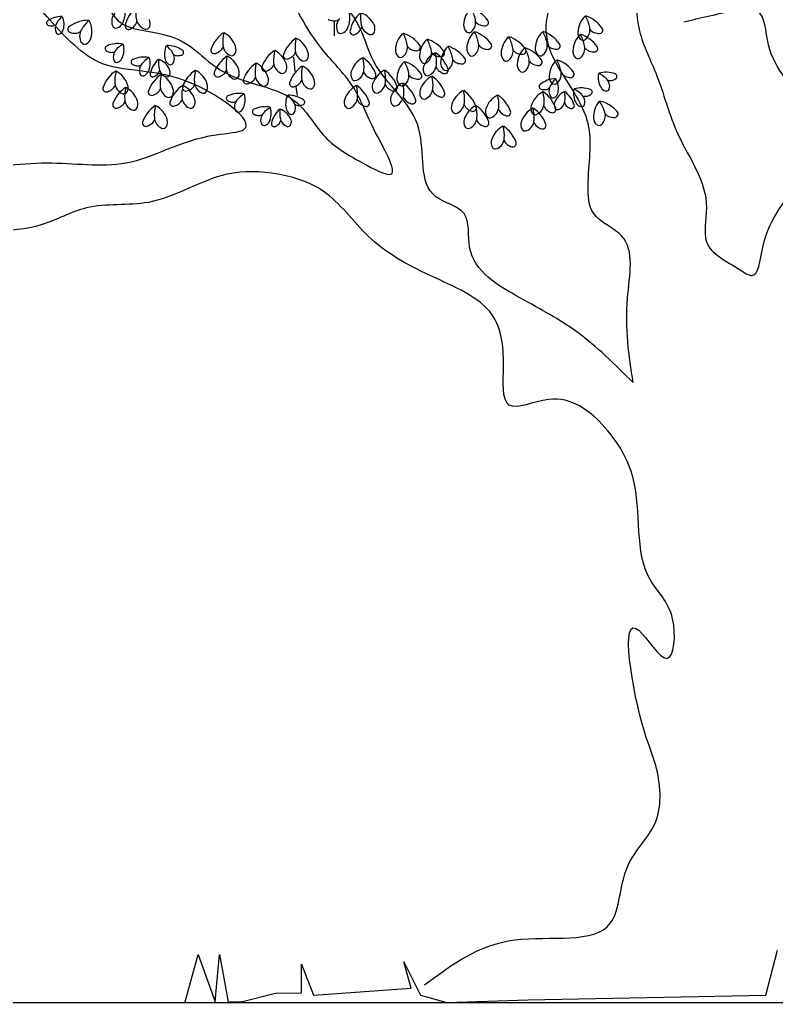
# Model space of a CAD drawing. Header units: millimetres. Extents: x 87938 to 265635, y 330093 to 434310.
# Drawn here: x 131094 to 133716, y 381523 to 384929 of the extents above; entities that cross this region are included whole.
import ezdxf

# ---------------------------------------------------------------- set-up
doc = ezdxf.new("R2010")
doc.units = ezdxf.units.MM
doc.layers.add('www.cad-blocks.net', color=7, linetype='Continuous')

# ---------------------------------------------------------------- blocks, each defined once
blk = doc.blocks.new('A$C375B4AEE')
for p, q in [((3714, 3349.7), (3714.3, 3397.9)), ((3572.6, 3275.7), (3576.7, 3226.1)), ((3580.7, 3173.9), (3584.7, 3142.4)), ((5208.3, 24.7), (5249.5, 181.2)), ((3196.4, 1.5), (3241.1, 165.5)), ((3241.1, 165.5), (3300.8, 1.5)), ((3300.8, 1.5), (3315.7, 165.5)), ((3315.7, 165.5), (3345.6, 1.5)), ((3979.5, 49.4), (3954.8, 140)), ((3954.8, 140), (4012.5, 24.7)), ((3600.2, 32.9), (3600.2, 131.8)), ((3600.2, 131.8), (3641.4, 24.7)), ((3641.4, 24.7), (3979.5, 49.4)), ((3345.6, 1.5), (3390.4, 1.5)), ((3390.4, 1.5), (3509.7, 31.4)), ((3509.7, 31.4), (3600.2, 32.9)), ((4012.5, 24.7), (4103.2, 0)), ((4103.2, 0), (4383.6, 8.2)), ((4383.6, 8.2), (5208.3, 24.7))]:
    blk.add_line(p, q)
for centre, radius, start, end in [((2905.1, 3430.4), 83.7, 333.251, 16.3988), ((3103.5, 3360.4), 117.2, 131.9815, 167.2572), ((3152, 3431.5), 126.8, 172.7689, 191.9017), ((4245.1, 3384.5), 83.7, 134.4245, 177.5723), ((4078.2, 3380.4), 126.8, 11.3604, 30.4932), ((4150.9, 3334.2), 117.2, 36.0049, 71.2807), ((2768.4, 3330.7), 85.5, 88.9788, 124.2545), ((2829.6, 3344.5), 92.5, 129.7662, 148.899), ((2716.1, 3388.5), 61, 342.6871, 25.8349), ((2985.4, 3399.7), 43.4, 139.4629, 199.8414), ((3718.7, 3459.7), 58.9, 243.313, 260.2002), ((3764.3, 3381.4), 43.4, 139.4629, 199.8414), ((3684, 3412.1), 83.7, 333.251, 16.3988), ((3882.4, 3342), 117.2, 131.9815, 167.2572), ((3930.9, 3413.1), 126.8, 172.7689, 191.9017), ((3776, 3351), 83.7, 25.6899, 68.8377), ((4641.1, 3357.9), 83.7, 134.4245, 177.5723), ((4474.2, 3353.8), 126.8, 11.3604, 30.4932), ((4546.9, 3307.6), 117.2, 36.0049, 71.2807), ((2725.1, 3394.2), 8.7, 124.2545, 253.184), ((2735.4, 3426.8), 42.9, 252.7491, 269.6363), ((2735.2, 3405.5), 21.6, 269.6364, 306.476), ((2777.5, 3376), 31.6, 148.8991, 209.2775), ((2802.1, 3372.4), 11.9, 125.1488, 254.0781), ((2862.8, 3286.3), 117.2, 89.8729, 125.1487), ((2946.4, 3306.5), 126.8, 130.6604, 149.7932), ((2789.9, 3364.3), 83.7, 343.5813, 26.7291), ((2957.1, 3389.5), 13.3, 199.8412, 287.8356), ((2951.5, 3407.1), 31.8, 287.8356, 333.2509), ((3000.8, 3383.6), 11.9, 167.2572, 296.1868), ((2980.5, 3425.9), 58.9, 295.7519, 312.6391), ((3000.3, 3404.3), 29.6, 312.6391, 349.4788), ((3070.3, 3414.3), 43.4, 191.9017, 252.2802), ((3061.2, 3385.7), 13.3, 252.2802, 340.2746), ((3043.8, 3391.9), 31.8, 340.2745, 25.6899), ((3713.8, 3430.8), 29.6, 260.2002, 297.0399), ((3730.4, 3388.7), 31.8, 287.8356, 333.2509), ((3779.2, 3386), 29.6, 312.6391, 349.4788), ((3849.2, 3395.9), 43.4, 191.9017, 252.2802), ((3822.7, 3373.5), 31.8, 340.2745, 25.6899), ((4193.2, 3386.7), 31.8, 177.5723, 222.9878), ((4160, 3396.8), 43.4, 310.982, 11.3604), ((4228.3, 3415.3), 29.6, 213.7834, 250.6231), ((4238, 3443), 58.9, 250.6231, 267.5103), ((4236, 3396), 11.9, 267.0753, 36.0051), ((4556, 3370.2), 43.4, 310.9819, 11.3604), ((4624.3, 3388.7), 29.6, 213.7834, 250.6231), ((4632, 3369.5), 11.9, 267.0755, 36.0051), ((2758.4, 3365.2), 9.72, 209.2774, 297.2718), ((2752.2, 3377.2), 23.2, 297.2717, 342.6872), ((2815.5, 3417.4), 58.9, 253.6434, 270.5305), ((2815.7, 3388.1), 29.6, 270.5305, 307.3702), ((2874.3, 3348.5), 43.4, 149.7932, 210.1716), ((2839.6, 3349.7), 31.8, 298.166, 343.5814), ((3396.2, 3263.5), 117.2, 124.4099, 159.6857), ((3453.6, 3327.6), 126.8, 165.1974, 184.3302), ((3291.9, 3286.4), 83.7, 18.1183, 61.2661), ((3646.9, 3244.4), 117.2, 124.4099, 159.6857), ((3704.4, 3308.6), 126.8, 165.1974, 184.3302), ((3542.6, 3267.4), 83.7, 18.1183, 61.2661), ((3736, 3371.2), 13.3, 199.8412, 287.8355), ((3779.7, 3365.2), 11.9, 167.2572, 296.1869), ((3759.4, 3407.6), 58.9, 295.7519, 312.6391), ((3840.1, 3367.3), 13.3, 252.2802, 340.2746), ((4008.8, 3298.4), 83.7, 134.4245, 177.5723), ((3842, 3294.2), 126.8, 11.3604, 30.4932), ((3914.6, 3248), 117.2, 36.0049, 71.2807), ((3925.4, 3273.5), 126.8, 11.3604, 30.4932), ((3998, 3227.3), 117.2, 36.0049, 71.2807), ((4179.7, 3374.1), 13.3, 222.9877, 310.9819), ((4256.1, 3303.2), 83.7, 134.4245, 177.5723), ((4089.2, 3299), 126.8, 11.3604, 30.4932), ((4161.9, 3252.8), 117.2, 36.0049, 71.2807), ((4375.1, 3285.8), 83.7, 134.4245, 177.5723), ((4208.3, 3281.7), 126.8, 11.3604, 30.4932), ((4280.9, 3235.5), 117.2, 36.0049, 71.2807), ((4493.3, 3303.7), 83.7, 134.4245, 177.5723), ((4326.4, 3299.5), 126.8, 11.3604, 30.4932), ((4399.1, 3253.3), 117.2, 36.0049, 71.2807), ((4623.6, 3294.1), 83.7, 134.4245, 177.5723), ((4589.2, 3360.1), 31.8, 177.5723, 222.9878), ((4456.7, 3289.9), 126.8, 11.3604, 30.4932), ((4575.7, 3347.5), 13.3, 222.9877, 310.982), ((4529.4, 3243.7), 117.2, 36.0049, 71.2807), ((4634, 3416.4), 58.9, 250.6231, 267.5103), ((2848.3, 3333.4), 13.3, 210.1717, 298.1659), ((2928.8, 3305.5), 9.54, 114.8181, 243.7479), ((2964.1, 3229), 93.8, 79.5426, 114.8184), ((3032.9, 3233), 101.5, 120.3301, 139.4629), ((2917.9, 3300.9), 66.9, 333.251, 16.3988), ((3191.7, 3286), 66.9, 154.4732, 197.621), ((3067.4, 3237.1), 101.5, 31.4092, 50.542), ((3134.7, 3222.3), 93.8, 56.0537, 91.3294), ((3297.5, 3300), 11.9, 159.6858, 288.6153), ((3299.7, 3320.7), 29.6, 305.0675, 341.9072), ((3370.4, 3321.3), 43.4, 184.3302, 244.7086), ((3341.2, 3302.6), 31.8, 332.7029, 18.1183), ((3923.8, 3310.7), 43.4, 310.9819, 11.3604), ((3992, 3329.2), 29.6, 213.7834, 250.6231), ((3999.8, 3309.9), 11.9, 267.0754, 36.005), ((4092.3, 3277.6), 83.7, 134.4245, 177.5723), ((4165.6, 3252.6), 83.7, 134.4245, 177.5723), ((3998.7, 3248.5), 126.8, 11.3604, 30.4932), ((4071.4, 3202.3), 117.2, 36.0049, 71.2807), ((4204.3, 3305.4), 31.8, 177.5723, 222.9878), ((4171.1, 3315.5), 43.4, 310.982, 11.3604), ((4239.3, 3334), 29.6, 213.7834, 250.6231), ((4249, 3361.6), 58.9, 250.6231, 267.5103), ((4247.1, 3314.7), 11.9, 267.0753, 36.0051), ((4290.1, 3298.1), 43.4, 310.982, 11.3604), ((4431, 3247.4), 83.7, 134.4245, 177.5723), ((4366.1, 3297.4), 11.9, 267.0755, 36.0051), ((4264.1, 3243.2), 126.8, 11.3604, 30.4932), ((4336.8, 3197), 117.2, 36.0049, 71.2807), ((4441.4, 3305.8), 31.8, 177.5723, 222.9878), ((4408.2, 3316), 43.4, 310.9819, 11.3604), ((4476.5, 3334.5), 29.6, 213.7834, 250.6231), ((4486.2, 3362.1), 58.9, 250.6231, 267.5103), ((4484.2, 3315.2), 11.9, 267.0755, 36.0051), ((4538.5, 3306.4), 43.4, 310.9819, 11.3604), ((4606.8, 3324.9), 29.6, 213.7834, 250.6231), ((4614.5, 3305.6), 11.9, 267.0755, 36.0051), ((2945.7, 3339), 47.1, 243.313, 260.2002), ((2941.7, 3315.9), 23.7, 260.2003, 297.0399), ((2982.1, 3276.3), 34.7, 139.4629, 199.8413), ((2955, 3282.2), 25.4, 287.8356, 333.2509), ((3054.4, 3182.4), 93.8, 79.5427, 114.8184), ((3123.2, 3186.3), 101.5, 120.3301, 139.4629), ((3008.2, 3254.3), 66.9, 333.251, 16.3988), ((3124.4, 3271.9), 34.7, 331.0307, 31.4091), ((3170.6, 3304.5), 23.7, 233.8321, 270.6718), ((3170.3, 3328), 47.1, 270.6718, 287.559), ((3181.7, 3292.2), 9.54, 287.1242, 56.0536), ((3407.6, 3182.2), 117.2, 124.4099, 159.6857), ((3282.9, 3344.6), 58.9, 288.1803, 305.0675), ((3465, 3246.3), 126.8, 165.1974, 184.3302), ((3303.3, 3205.2), 83.7, 18.1183, 61.2661), ((3357.6, 3294.1), 13.3, 244.7086, 332.7027), ((3572.2, 3201.9), 117.2, 124.4099, 159.6857), ((3629.7, 3266), 126.8, 165.1974, 184.3302), ((3467.9, 3224.9), 83.7, 18.1183, 61.2661), ((3548.2, 3281), 11.9, 159.6858, 288.6153), ((3533.6, 3325.6), 58.9, 288.1803, 305.0675), ((3550.5, 3301.6), 29.6, 305.0675, 341.9072), ((3621.1, 3302.3), 43.4, 184.3302, 244.7086), ((3591.9, 3283.5), 31.8, 332.7029, 18.1183), ((3851.3, 3199.4), 83.7, 118.3446, 161.4923), ((3689.8, 3241.6), 126.8, 355.2805, 14.4133), ((3746.8, 3177.1), 117.2, 19.925, 55.2007), ((3957, 3300.6), 31.8, 177.5723, 222.9877), ((3943.5, 3288), 13.3, 222.9876, 310.9819), ((4001.7, 3356.8), 58.9, 250.6231, 267.5103), ((4040.4, 3279.8), 31.8, 177.5723, 222.9877), ((4102.1, 3216.7), 83.7, 118.3446, 161.4923), ((4007.2, 3289.9), 43.4, 310.9819, 11.3604), ((4075.4, 3308.5), 29.6, 213.7834, 250.6231), ((3940.7, 3259), 126.8, 355.2805, 14.4133), ((3997.7, 3194.5), 117.2, 19.925, 55.2007), ((4085.2, 3336.1), 58.9, 250.6231, 267.5103), ((4083.2, 3289.2), 11.9, 267.0753, 36.0051), ((4080.6, 3264.9), 43.4, 310.982, 11.3604), ((4156.6, 3264.2), 11.9, 267.0753, 36.0051), ((4190.8, 3292.8), 13.3, 222.9877, 310.9819), ((4323.3, 3288), 31.8, 177.5723, 222.9878), ((4358.3, 3316.6), 29.6, 213.7834, 250.6231), ((4368.1, 3344.3), 58.9, 250.6231, 267.5103), ((4427.9, 3293.3), 13.3, 222.9877, 310.982), ((4571.7, 3296.3), 31.8, 177.5723, 222.9878), ((4558.3, 3283.7), 13.3, 222.9877, 310.982), ((4616.5, 3352.5), 58.9, 250.6231, 267.5103), ((2959.5, 3268.2), 10.7, 199.8412, 287.8355), ((3019.1, 3258.8), 9.54, 114.8183, 243.7479), ((3036, 3292.4), 47.1, 243.313, 260.2002), ((3032, 3269.3), 23.7, 260.2002, 297.0399), ((3072.4, 3229.7), 34.7, 139.4629, 199.8413), ((3166.9, 3198.2), 93.8, 131.9815, 167.2573), ((3205.7, 3255.1), 101.5, 172.769, 191.9017), ((3081.8, 3205.5), 66.9, 25.6899, 68.8377), ((3152.1, 3273.4), 25.4, 197.6211, 243.0365), ((3145.4, 3260.3), 10.7, 243.0365, 331.0307), ((3381.8, 3240), 43.4, 184.3302, 244.7086), ((3508.4, 3158), 117.2, 124.4099, 159.6857), ((3565.8, 3222.1), 126.8, 165.1974, 184.3302), ((3404.1, 3181), 83.7, 18.1183, 61.2661), ((3473.5, 3238.5), 11.9, 159.6858, 288.6153), ((3475.7, 3259.1), 29.6, 305.0675, 341.9072), ((3546.4, 3259.7), 43.4, 184.3302, 244.7086), ((3517.2, 3241), 31.8, 332.7029, 18.1183), ((3668.7, 3148), 117.2, 124.4099, 159.6857), ((3726.1, 3212.2), 126.8, 165.1974, 184.3302), ((3608.3, 3275.1), 13.3, 244.7087, 332.7027), ((3564.4, 3171), 83.7, 18.1183, 61.2661), ((4013.9, 3199.7), 83.7, 134.4245, 177.5723), ((3847.1, 3195.5), 126.8, 11.3604, 30.4932), ((3919.7, 3149.3), 117.2, 36.0049, 71.2807), ((4026.9, 3267.3), 13.3, 222.9876, 310.9819), ((4052.9, 3233.2), 31.8, 161.4923, 206.9078), ((4023.8, 3252.1), 43.4, 294.902, 355.2805), ((4094.5, 3251), 29.6, 197.7034, 234.5432), ((4113.8, 3254.8), 31.8, 177.5723, 222.9878), ((4148.8, 3283.4), 29.6, 213.7834, 250.6231), ((4158.5, 3311.1), 58.9, 250.6231, 267.5103), ((4309.8, 3275.4), 13.3, 222.9877, 310.9819), ((4379.1, 3249.6), 31.8, 177.5723, 222.9878), ((4345.9, 3259.7), 43.4, 310.9819, 11.3604), ((4414.2, 3278.2), 29.6, 213.7834, 250.6231), ((4423.9, 3305.8), 58.9, 250.6231, 267.5103), ((4421.9, 3258.9), 11.9, 267.0755, 36.0051), ((4541.7, 3205.7), 83.7, 134.4245, 177.5723), ((4374.9, 3201.5), 126.8, 11.3604, 30.4932), ((4447.5, 3155.3), 117.2, 36.0049, 71.2807), ((3022.1, 3130.8), 117.2, 124.4099, 159.6857), ((3079.6, 3194.9), 126.8, 165.1974, 184.3302), ((2917.8, 3153.8), 83.7, 18.1183, 61.2661), ((3049.8, 3221.6), 10.7, 199.8412, 287.8355), ((3045.3, 3235.6), 25.4, 287.8356, 333.251), ((3179.1, 3118.5), 117.2, 124.4099, 159.6857), ((3084.8, 3216.8), 9.54, 167.2572, 296.1869), ((3068.5, 3250.7), 47.1, 295.7519, 312.6391), ((3084.4, 3233.4), 23.7, 312.6391, 349.4787), ((3140.4, 3241.4), 34.7, 191.9017, 252.2802), ((3236.6, 3182.6), 126.8, 165.1974, 184.3302), ((3074.8, 3141.5), 83.7, 18.1183, 61.2661), ((3133.1, 3218.5), 10.7, 252.2803, 340.2745), ((3119.2, 3223.5), 25.4, 340.2744, 25.69), ((3297.7, 3133.3), 117.2, 124.4099, 159.6857), ((3355.1, 3197.4), 126.8, 165.1974, 184.3302), ((3193.3, 3156.3), 83.7, 18.1183, 61.2661), ((3308.8, 3218.7), 11.9, 159.6858, 288.6153), ((3294.3, 3263.4), 58.9, 288.1803, 305.0675), ((3311.1, 3239.4), 29.6, 305.0675, 341.9072), ((3369, 3212.8), 13.3, 244.7086, 332.7027), ((3352.6, 3221.3), 31.8, 332.7029, 18.1183), ((3411.9, 3215.2), 29.6, 305.0675, 341.9072), ((3482.6, 3215.8), 43.4, 184.3302, 244.7086), ((3458.9, 3283.1), 58.9, 288.1803, 305.0675), ((3453.4, 3197.1), 31.8, 332.7029, 18.1183), ((3533.6, 3232.6), 13.3, 244.7086, 332.7027), ((3642.9, 3205.9), 43.4, 184.3302, 244.7086), ((3802.1, 3215.9), 31.8, 161.4923, 206.9078), ((3785.6, 3207.5), 13.3, 206.9077, 294.9021), ((3773, 3234.8), 43.4, 294.902, 355.2805), ((3843.7, 3233.7), 29.6, 197.7034, 234.5432), ((3860.7, 3257.5), 58.9, 234.5431, 251.4303), ((3845.8, 3213), 11.9, 250.9953, 19.9249), ((3925.7, 3156.4), 83.7, 118.3446, 161.4923), ((3764.2, 3198.6), 126.8, 355.2805, 14.4133), ((3821.2, 3134.1), 117.2, 19.925, 55.2007), ((3962.1, 3201.9), 31.8, 177.5723, 222.9877), ((3928.9, 3212), 43.4, 310.9819, 11.3604), ((3997.1, 3230.5), 29.6, 213.7834, 250.6231), ((4006.8, 3258.1), 58.9, 250.6231, 267.5103), ((4004.9, 3211.2), 11.9, 267.0754, 36.005), ((4090.2, 3135.5), 83.7, 118.3446, 161.4923), ((4036.5, 3224.8), 13.3, 206.9077, 294.902), ((3928.7, 3177.8), 126.8, 355.2805, 14.4133), ((3985.7, 3113.3), 117.2, 19.925, 55.2007), ((4111.5, 3274.9), 58.9, 234.5431, 251.4304), ((4100.3, 3242.2), 13.3, 222.9877, 310.9819), ((4096.7, 3230.3), 11.9, 250.9954, 19.9249), ((4365.6, 3237), 13.3, 222.9877, 310.982), ((4485.7, 3108.1), 93.8, 93.6396, 128.9154), ((4489.9, 3207.9), 31.8, 177.5723, 222.9878), ((4456.7, 3218), 43.4, 310.9819, 11.3604), ((4524.9, 3236.5), 29.6, 213.7834, 250.6231), ((4534.6, 3264.1), 58.9, 250.6231, 267.5103), ((4532.7, 3217.2), 11.9, 267.0755, 36.0051), ((4694.8, 3205.2), 66.9, 168.5702, 211.718), ((4586.2, 3127.6), 101.5, 45.5062, 64.6389), ((4655, 3129.6), 93.8, 70.1507, 105.4264), ((4683.6, 3208.8), 9.54, 301.2212, 70.1508), ((2923.4, 3167.3), 11.9, 159.6858, 288.6152), ((2925.7, 3188), 29.6, 305.0676, 341.9072), ((3056.2, 3074.1), 117.2, 124.4099, 159.6857), ((2996.4, 3188.6), 43.4, 184.3302, 244.7086), ((3113.7, 3138.2), 126.8, 165.1974, 184.3302), ((2951.9, 3097), 83.7, 18.1183, 61.2661), ((2967.1, 3169.9), 31.8, 332.7029, 18.1183), ((3153.3, 3176.3), 43.4, 184.3302, 244.7086), ((3254.3, 3081.2), 117.2, 124.4099, 159.6857), ((3124.1, 3157.6), 31.8, 332.7029, 18.1183), ((3311.8, 3145.3), 126.8, 165.1974, 184.3302), ((3198.9, 3169.8), 11.9, 159.6858, 288.6153), ((3150, 3104.1), 83.7, 18.1183, 61.2661), ((3201.2, 3190.5), 29.6, 305.0675, 341.9072), ((3271.9, 3191.1), 43.4, 184.3302, 244.7086), ((3242.7, 3172.4), 31.8, 332.7029, 18.1183), ((3409.6, 3194.6), 11.9, 159.6858, 288.6153), ((3395.1, 3239.2), 58.9, 288.1803, 305.0675), ((3469.8, 3188.7), 13.3, 244.7086, 332.7027), ((3570, 3184.6), 11.9, 159.6858, 288.6153), ((3555.4, 3229.2), 58.9, 288.1803, 305.0675), ((3572.2, 3205.2), 29.6, 305.0675, 341.9072), ((3630.1, 3178.7), 13.3, 244.7087, 332.7027), ((3613.7, 3187.2), 31.8, 332.7029, 18.1183), ((3828.9, 3103.2), 83.7, 118.3446, 161.4923), ((3667.4, 3145.4), 126.8, 355.2805, 14.4133), ((3724.4, 3080.9), 117.2, 19.925, 55.2007), ((3876.5, 3172.9), 31.8, 161.4923, 206.9078), ((3847.4, 3191.8), 43.4, 294.902, 355.2805), ((3918.1, 3190.7), 29.6, 197.7034, 234.5432), ((3989.2, 3112), 83.7, 118.3446, 161.4923), ((3920.2, 3170), 11.9, 250.9953, 19.9249), ((3948.6, 3189.3), 13.3, 222.9876, 310.9819), ((3827.8, 3154.3), 126.8, 355.2805, 14.4133), ((3884.8, 3089.8), 117.2, 19.925, 55.2007), ((4011.9, 3170.9), 43.4, 294.902, 355.2805), ((4432.8, 3173.7), 9.54, 128.9153, 257.8448), ((4442.8, 3186.9), 23.7, 274.2972, 311.1369), ((4491.6, 3158.4), 34.7, 153.5598, 213.9383), ((4551.4, 3128.7), 101.5, 134.427, 153.5598), ((4476.4, 3195.3), 13.3, 222.9877, 310.982), ((4423.4, 3166.6), 66.9, 347.348, 30.4958), ((4569.1, 3075.3), 93.8, 70.1507, 105.4264), ((4659.5, 3183.4), 25.4, 211.718, 257.1334), ((4633, 3175.2), 34.7, 345.1277, 45.5062), ((4669.8, 3218.1), 23.7, 247.9292, 284.7688), ((4663.9, 3240.7), 47.1, 284.7688, 301.656), ((2908.8, 3212), 58.9, 288.1803, 305.0675), ((2983.5, 3161.4), 13.3, 244.7087, 332.7027), ((3080.4, 3155.1), 11.9, 159.6858, 288.6153), ((3065.8, 3199.7), 58.9, 288.1803, 305.0675), ((3082.6, 3175.7), 29.6, 305.0675, 341.9072), ((3140.5, 3149.2), 13.3, 244.7087, 332.7027), ((3228.5, 3139), 43.4, 184.3302, 244.7086), ((3184.4, 3214.5), 58.9, 288.1803, 305.0675), ((3259.1, 3163.9), 13.3, 244.7087, 332.7027), ((3348.8, 3133), 9.54, 114.8182, 243.748), ((3384.2, 3056.5), 93.8, 79.5426, 114.8184), ((3452.9, 3060.4), 101.5, 120.3301, 139.4629), ((3338, 3128.4), 66.9, 333.251, 16.3988), ((3611.7, 3113.5), 66.9, 154.4732, 197.621), ((3487.5, 3064.6), 101.5, 31.4092, 50.542), ((3554.7, 3049.8), 93.8, 56.0537, 91.3294), ((3750.5, 3138.5), 43.4, 294.902, 355.2805), ((3860.1, 3164.5), 13.3, 206.9077, 294.9021), ((3935.1, 3214.5), 58.9, 234.5431, 251.4304), ((3940, 3128.5), 31.8, 161.4923, 206.9078), ((3910.9, 3147.4), 43.4, 294.902, 355.2805), ((3981.6, 3146.3), 29.6, 197.7034, 234.5432), ((4041, 3152), 31.8, 161.4923, 206.9078), ((4024.6, 3143.7), 13.3, 206.9077, 294.902), ((4082.6, 3169.8), 29.6, 197.7034, 234.5432), ((4099.6, 3193.7), 58.9, 234.5431, 251.4304), ((4084.7, 3149.1), 11.9, 250.9954, 19.9249), ((4199.8, 3085.9), 83.7, 118.3446, 161.4923), ((4038.3, 3128.1), 126.8, 355.2805, 14.4133), ((4095.3, 3063.6), 117.2, 19.925, 55.2007), ((4318.2, 3070.3), 83.7, 118.3446, 161.4923), ((4156.8, 3112.5), 126.8, 355.2805, 14.4133), ((4213.8, 3048), 117.2, 19.925, 55.2007), ((4475.3, 3081.5), 83.7, 118.3446, 161.4923), ((4441, 3210.3), 47.1, 257.41, 274.2972), ((4313.8, 3123.8), 126.8, 355.2805, 14.4133), ((4370.8, 3059.2), 117.2, 19.925, 55.2007), ((4471.7, 3145), 10.7, 213.9381, 301.9324), ((4539.9, 3095.9), 66.9, 116.1314, 159.2792), ((4463.9, 3157.5), 25.4, 301.9326, 347.3479), ((4412.1, 3134.7), 101.5, 353.0673, 12.2001), ((4455.6, 3081.4), 93.8, 17.7117, 52.9875), ((4608.9, 3150.9), 66.9, 168.5702, 211.718), ((4500.3, 3073.3), 101.5, 45.5062, 64.6389), ((4547.1, 3120.9), 34.7, 345.1277, 45.5062), ((4583.9, 3163.8), 23.7, 247.9292, 284.7688), ((4577.9, 3186.5), 47.1, 284.7688, 301.656), ((4597.7, 3154.5), 9.54, 301.2212, 70.1508), ((4656.2, 3169), 10.7, 257.1336, 345.1276), ((2957.5, 3110.6), 11.9, 159.6858, 288.6152), ((2942.9, 3155.2), 58.9, 288.1803, 305.0675), ((2959.8, 3131.3), 29.6, 305.0676, 341.9072), ((3030.5, 3131.9), 43.4, 184.3302, 244.7086), ((3001.2, 3113.2), 31.8, 332.7029, 18.1183), ((3159, 3011.1), 117.2, 124.4099, 159.6857), ((3216.4, 3075.2), 126.8, 165.1974, 184.3302), ((3054.7, 3034.1), 83.7, 18.1183, 61.2661), ((3155.6, 3117.7), 11.9, 159.6858, 288.6153), ((3141, 3162.4), 58.9, 288.1803, 305.0675), ((3157.9, 3138.4), 29.6, 305.0675, 341.9072), ((3215.7, 3111.8), 13.3, 244.7087, 332.7027), ((3199.3, 3120.3), 31.8, 332.7029, 18.1183), ((3365.7, 3166.5), 47.1, 243.313, 260.2002), ((3361.7, 3143.4), 23.7, 260.2002, 297.0399), ((3402.2, 3103.8), 34.7, 139.4629, 199.8413), ((3474.5, 3009.9), 93.8, 79.5426, 114.8184), ((3543.2, 3013.8), 101.5, 120.3301, 139.4629), ((3428.3, 3081.8), 66.9, 333.251, 16.3988), ((3544.5, 3099.4), 34.7, 331.0307, 31.4091), ((3590.7, 3132), 23.7, 233.8322, 270.6718), ((3590.4, 3155.5), 47.1, 270.6718, 287.559), ((3601.8, 3119.7), 9.54, 287.1241, 56.0536), ((3779.7, 3119.6), 31.8, 161.4923, 206.9078), ((3763.2, 3111.3), 13.3, 206.9077, 294.9021), ((3821.2, 3137.4), 29.6, 197.7034, 234.5432), ((3838.2, 3161.3), 58.9, 234.5431, 251.4303), ((3823.4, 3116.8), 11.9, 250.9953, 19.9249), ((3923.6, 3120.1), 13.3, 206.9077, 294.9021), ((3998.6, 3170.2), 58.9, 234.5431, 251.4304), ((3983.8, 3125.6), 11.9, 250.9953, 19.9249), ((4150.6, 3102.3), 31.8, 161.4923, 206.9078), ((4121.5, 3121.2), 43.4, 294.902, 355.2805), ((4242.8, 3033.5), 83.7, 118.3446, 161.4923), ((4192.2, 3120.1), 29.6, 197.7034, 234.5432), ((4194.3, 3099.5), 11.9, 250.9954, 19.9249), ((4081.3, 3075.7), 126.8, 355.2805, 14.4133), ((4138.3, 3011.2), 117.2, 19.925, 55.2007), ((4239.9, 3105.7), 43.4, 294.902, 355.2805), ((4426.1, 3098), 31.8, 161.4923, 206.9078), ((4397, 3116.9), 43.4, 294.902, 355.2805), ((4467.7, 3115.8), 29.6, 197.7034, 234.5431), ((4469.8, 3095.1), 11.9, 250.9954, 19.925), ((4501, 3110.6), 25.4, 159.2791, 204.6945), ((4487.6, 3104.5), 10.7, 204.6944, 292.6889), ((4478.3, 3126.6), 34.7, 292.6888, 353.0673), ((4534.8, 3123.6), 23.7, 195.4903, 232.3299), ((4549.1, 3142.1), 47.1, 232.33, 249.2172), ((4535.9, 3107), 9.54, 248.7821, 17.7116), ((4573.6, 3129.1), 25.4, 211.718, 257.1334), ((4570.3, 3114.7), 10.7, 257.1336, 345.1276), ((4695.1, 3068.3), 83.7, 139.5158, 182.6636), ((4529.2, 3049.4), 126.8, 16.4517, 35.5845), ((4605.7, 3009.8), 117.2, 41.0962, 76.3719), ((3017.6, 3104.7), 13.3, 244.7087, 332.7027), ((3133.2, 3068.9), 43.4, 184.3302, 244.7086), ((3379.6, 3095.7), 10.7, 199.8413, 287.8356), ((3375.1, 3109.7), 25.4, 287.8355, 333.251), ((3439.1, 3086.3), 9.54, 114.8183, 243.7479), ((3456.1, 3119.9), 47.1, 243.313, 260.2002), ((3452.1, 3096.8), 23.7, 260.2002, 297.0399), ((3492.5, 3057.2), 34.7, 139.4629, 199.8413), ((3587, 3025.7), 93.8, 131.9815, 167.2573), ((3625.8, 3082.6), 101.5, 172.769, 191.9017), ((3501.8, 3033), 66.9, 25.6899, 68.8377), ((3572.2, 3100.9), 25.4, 197.6211, 243.0365), ((3565.5, 3087.8), 10.7, 243.0364, 331.0307), ((4134.1, 3094), 13.3, 206.9077, 294.902), ((4209.2, 3144), 58.9, 234.5431, 251.4304), ((4164.5, 3068.8), 43.4, 294.902, 355.2805), ((4269, 3086.8), 31.8, 161.4923, 206.9078), ((4252.6, 3078.4), 13.3, 206.9077, 294.902), ((4310.6, 3104.6), 29.6, 197.7034, 234.5432), ((4327.6, 3128.4), 58.9, 234.5431, 251.4304), ((4312.8, 3083.9), 11.9, 250.9954, 19.9249), ((4440.8, 3025), 83.7, 118.3446, 161.4923), ((4409.6, 3089.6), 13.3, 206.9076, 294.9022), ((4279.3, 3067.3), 126.8, 355.2805, 14.4133), ((4336.3, 3002.7), 117.2, 19.925, 55.2007), ((4484.7, 3139.7), 58.9, 234.5431, 251.4304), ((4609.3, 3073), 43.4, 316.0732, 16.4517), ((4675.6, 3097.5), 29.6, 218.8746, 255.7143), ((4682.8, 3125.9), 58.9, 255.7144, 272.6015), ((4685, 3079), 11.9, 272.1665, 41.0962), ((3060.2, 3047.6), 11.9, 159.6858, 288.6153), ((3045.7, 3092.3), 58.9, 288.1803, 305.0675), ((3062.5, 3068.3), 29.6, 305.0675, 341.9072), ((3120.4, 3041.7), 13.3, 244.7087, 332.7027), ((3104, 3050.2), 31.8, 332.7029, 18.1183), ((3469.9, 3049.1), 10.7, 199.8413, 287.8356), ((3465.4, 3063.1), 25.4, 287.8355, 333.251), ((3504.8, 3044.3), 9.54, 167.2572, 296.1868), ((3488.6, 3078.2), 47.1, 295.7519, 312.6391), ((3504.5, 3060.9), 23.7, 312.6392, 349.4787), ((3560.4, 3068.9), 34.7, 191.9017, 252.2802), ((3553.1, 3046), 10.7, 252.2803, 340.2745), ((3539.2, 3051), 25.4, 340.2744, 25.69), ((4193.6, 3049.9), 31.8, 161.4923, 206.9078), ((4177.1, 3041.6), 13.3, 206.9077, 294.902), ((4235.2, 3067.7), 29.6, 197.7034, 234.5432), ((4252.2, 3091.6), 58.9, 234.5431, 251.4304), ((4237.3, 3047.1), 11.9, 250.9954, 19.9249), ((4337.6, 2962.8), 83.7, 118.3446, 161.4924), ((4176.2, 3005), 126.8, 355.2805, 14.4133), ((4233.2, 2940.5), 117.2, 19.925, 55.2007), ((4391.6, 3041.5), 31.8, 161.4923, 206.9078), ((4362.5, 3060.4), 43.4, 294.902, 355.2805), ((4433.2, 3059.3), 29.6, 197.7034, 234.5431), ((4450.2, 3083.2), 58.9, 234.5431, 251.4304), ((4435.3, 3038.6), 11.9, 250.9954, 19.925), ((4643.2, 3065.9), 31.8, 182.6635, 228.079), ((4630.9, 3052.2), 13.3, 228.0789, 316.0734), ((4375.1, 3033.1), 13.3, 206.9076, 294.9022), ((4288.4, 2979.2), 31.8, 161.4924, 206.9078), ((4272, 2970.9), 13.3, 206.9079, 294.9019), ((4259.3, 2998.1), 43.4, 294.902, 355.2805), ((4330, 2997), 29.6, 197.7034, 234.5431), ((4347, 3020.9), 58.9, 234.5431, 251.4303), ((4332.2, 2976.4), 11.9, 250.9954, 19.9249)]:
    blk.add_arc(centre, radius, start, end)
for points in [[(5256.5, 3920), (5213.9, 3707.6), (5277.7, 3558.9), (5362.8, 3389), (5447.9, 3282.8), (5490.4, 3112.8), (5554.2, 3261.5), (5618, 3367.7), (5554.2, 3580.2), (5532.9, 3856.3), (5469.1, 3962.5), (5469.1, 4175), (5405.3, 4578.6), (5235.2, 4833.5), (5107.6, 5003.4), (5001.3, 5109.6), (5001.3, 5130.9)], [(4729.5, 4704.2), (4690.4, 4274.9), (4670.9, 3962.7), (4690.4, 3728.6), (4749, 3572.5), (4768.6, 3377.4), (4827.2, 3221.3), (4905.3, 3006.6), (5003, 2753), (5003, 2635.9), (5120.2, 2538.3), (5159.3, 2518.8), (5198.3, 2616.4), (5322.3, 2858.8), (5335.1, 3104.2), (5217.9, 3318.8), (5178.8, 3435.9), (5100.7, 3435.9), (4924.8, 3396.9)], [(2834.7, 3592), (2912.8, 3474.9), (2971.4, 3396.9), (3108.2, 3357.8), (3205.8, 3318.8), (3303.5, 3240.8), (3440.2, 3182.2), (3577, 3123.7), (3674.6, 3006.6), (3811.4, 2909.1), (3909.1, 2870), (3850.5, 3026.1), (3772.3, 3182.2), (3674.6, 3299.3), (3596.5, 3416.4), (3518.4, 3592), (3498.8, 3787.1), (3537.9, 3865.2), (3479.3, 4001.7), (3284, 4157.8), (3186.3, 4177.3)], [(4749, 2148.1), (4553.7, 2323.7), (4358.4, 2440.8), (4182.5, 2616.4), (4163, 2733.5), (4065.3, 2792), (4006.7, 3026.1), (3850.5, 3260.3), (3791.9, 3396.9), (3655.1, 3611.5), (3948.1, 3904.2), (3772.3, 4138.3)], [(4749, 2148.1), (4729.5, 2440.8), (4710, 2655.4), (4612.3, 2733.5), (4592.8, 2831), (4592.8, 3045.7), (4514.6, 3201.7), (4456, 3435.9), (4495.1, 3553), (4377.9, 3455.4), (4241.1, 3513.9), (4163, 3592), (4045.8, 3709.1)], [(1838.4, 3123.7), (2111.9, 2948.1), (2424.5, 2889.6), (2717.5, 2909.1), (2990.9, 2909.1), (3303.5, 3006.6), (3401.2, 3026.1), (3225.4, 3182.2), (2893.3, 3260.3), (2717.5, 3416.4), (2580.7, 3553), (2385.4, 3631), (2151, 3572.5), (1955.6, 3513.9), (1858, 3513.9), (1760.3, 3416.4), (1643.1, 3338.3), (1408.7, 3435.9), (1271.9, 3553), (1154.7, 3650.5)], [(4026.3, 60.3), (4338.8, 216.4), (4670.9, 275), (4729.5, 470.1), (4827.2, 626.2), (4827.2, 821.3), (4788.1, 938.4), (4768.6, 1289.6), (4866.2, 1192), (4885.8, 1328.6), (4807.6, 1465.2), (4749, 1816.4), (4651.4, 1992), (4456, 2089.6), (4319.3, 2070.1), (4299.7, 2206.6), (4260.7, 2382.2), (4045.8, 2518.8), (3830.9, 2655.4), (3674.6, 2811.5), (3518.4, 2870), (3342.6, 2870), (3069.1, 2772.5), (2854.2, 2753), (2697.9, 2694.4), (2365.8, 2655.4), (2151, 2557.9)]]:
    blk.add_spline(points, degree=3)
blk = doc.blocks.new('format')
at = {"layer": 'www.cad-blocks.net', "color": 155, "true_color": 0x546d8e}
blk.add_line((102853.7, 381523.4), (265634.8, 381523.4), dxfattribs=at)

msp = doc.modelspace()

# ---------------------------------------------------------------- block references
msp.add_blockref('A$C375B4AEE', (128471, 381523.4))
at = {"layer": 'www.cad-blocks.net'}
msp.add_blockref('format', (0, 0), dxfattribs=at)

doc.saveas('drawing.dxf')
